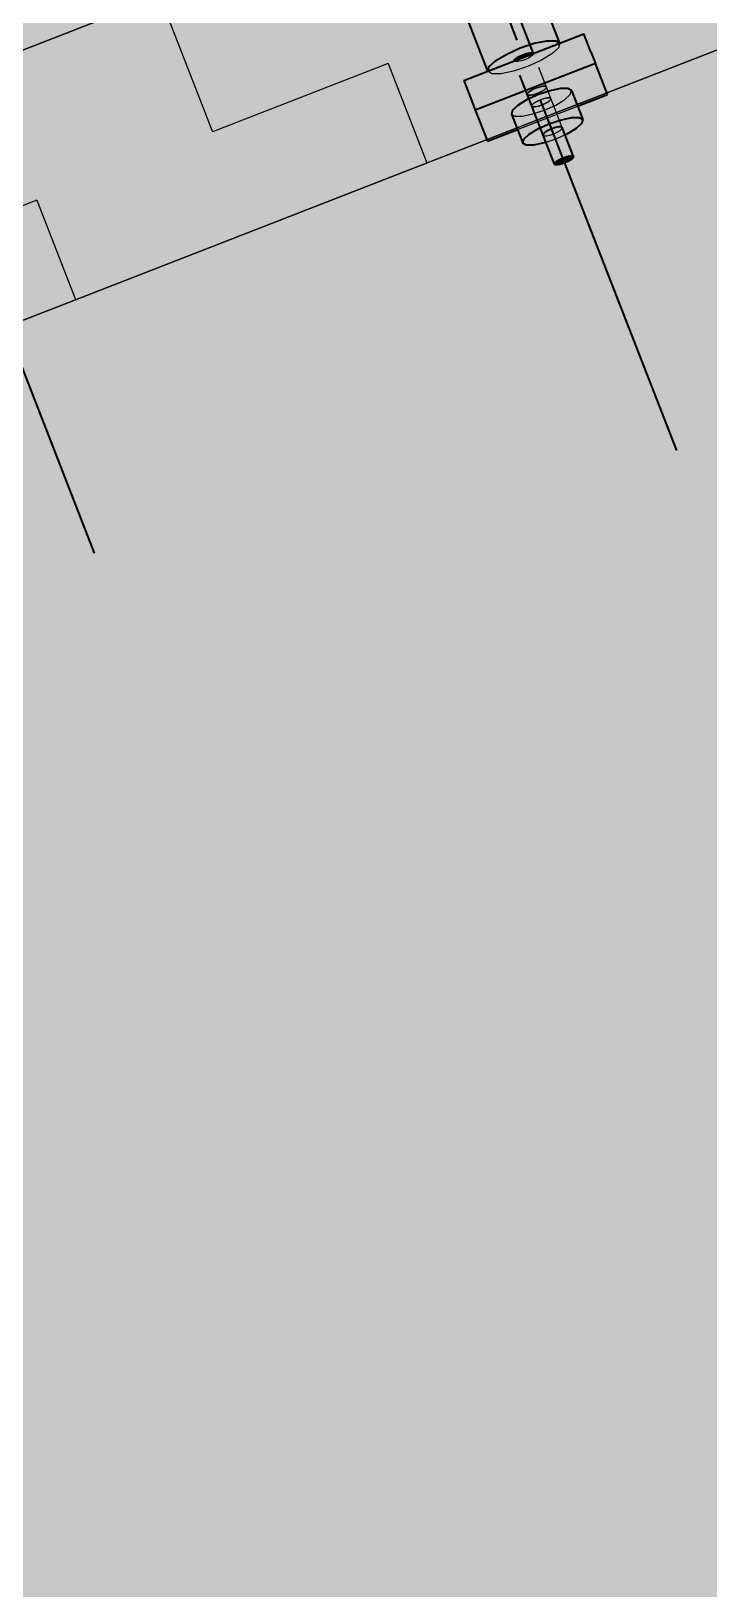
# Model space of a CAD drawing. Header units: metres. Extents: x 2688466 to 2688595, y 1221626 to 1221756.
# Drawn here: x 2688523.652 to 2688524.703, y 1221712.854 to 1221715.271 of the extents above; entities that cross this region are included whole.
import ezdxf

# ---------------------------------------------------------------- set-up
doc = ezdxf.new("R2010")
doc.units = ezdxf.units.M
doc.linetypes.add('AUSGEZOGEN', pattern=[0])
doc.linetypes.add('VERDECKT2_S2', pattern=[0.15, 0.1, -0.05])
for name, color, linetype, lineweight in [('Beton Ansicht', 7, 'AUSGEZOGEN', 35), ('Schnittbeschriftung', 7, 'AUSGEZOGEN', 50), ('Standard', 7, 'AUSGEZOGEN', 13)]:
    doc.layers.add(name, color=color, linetype=linetype, lineweight=lineweight)

msp = doc.modelspace()

# ---------------------------------------------------------------- hatches: boundary and pattern name
at = {"layer": 'Beton Ansicht', "linetype": 'AUSGEZOGEN', "lineweight": 13, "true_color": 0x3c1e69, "transparency": 33554687}
for points in [[(2688524.5202, 1221715.2387), (2688524.5094, 1221715.2666), (2688524.323, 1221715.194), (2688524.3339, 1221715.1662)], [(2688524.3339, 1221715.1662), (2688524.3409, 1221715.1482), (2688524.5272, 1221715.2207), (2688524.5202, 1221715.2387)], [(2688524.3409, 1221715.1482), (2688524.3596, 1221715.0999), (2688524.4062, 1221715.1181), (2688524.3968, 1221715.1422), (2688524.3986, 1221715.1482), (2688524.4072, 1221715.156), (2688524.4213, 1221715.1645), (2688524.4387, 1221715.1724), (2688524.4569, 1221715.1784), (2688524.4731, 1221715.1817), (2688524.4847, 1221715.1817), (2688524.49, 1221715.1785), (2688524.4994, 1221715.1544), (2688524.546, 1221715.1725), (2688524.5272, 1221715.2207)]]:
    msp.add_hatch(color=199, dxfattribs=at).paths.add_polyline_path(points)
at = {"layer": 'Beton Ansicht', "linetype": 'AUSGEZOGEN', "lineweight": 13, "transparency": 33554687}
for points in [[(2688524.4147, 1221715.2342), (2688524.4091, 1221715.2316), (2688524.4105, 1221715.2281), (2688524.4162, 1221715.2303)], [(2688524.4205, 1221715.2361), (2688524.4147, 1221715.2342), (2688524.4162, 1221715.2303), (2688524.4219, 1221715.2325)], [(2688524.4257, 1221715.2371), (2688524.4205, 1221715.2361), (2688524.4219, 1221715.2325), (2688524.4267, 1221715.2344)], [(2688524.4294, 1221715.2371), (2688524.4257, 1221715.2371), (2688524.4267, 1221715.2344), (2688524.43, 1221715.2357)], [(2688524.4311, 1221715.2361), (2688524.4294, 1221715.2371), (2688524.43, 1221715.2357)], [(2688524.4018, 1221715.2264), (2688524.4013, 1221715.2245), (2688524.4024, 1221715.2249)], [(2688524.4046, 1221715.2289), (2688524.4018, 1221715.2264), (2688524.4024, 1221715.2249), (2688524.4056, 1221715.2262)], [(2688524.4091, 1221715.2316), (2688524.4046, 1221715.2289), (2688524.4056, 1221715.2262), (2688524.4105, 1221715.2281)], [(2688524.4247, 1221715.111), (2688524.4388, 1221715.1195), (2688524.4213, 1221715.1645), (2688524.4072, 1221715.156)], [(2688524.4388, 1221715.1195), (2688524.4563, 1221715.1274), (2688524.4387, 1221715.1724), (2688524.4213, 1221715.1645)], [(2688524.4563, 1221715.1274), (2688524.4745, 1221715.1334), (2688524.4569, 1221715.1784), (2688524.4387, 1221715.1724)], [(2688524.4745, 1221715.1334), (2688524.4906, 1221715.1367), (2688524.4731, 1221715.1817), (2688524.4569, 1221715.1784)], [(2688524.4906, 1221715.1367), (2688524.5022, 1221715.1367), (2688524.4847, 1221715.1817), (2688524.4731, 1221715.1817)], [(2688524.5022, 1221715.1367), (2688524.5076, 1221715.1335), (2688524.49, 1221715.1785), (2688524.4847, 1221715.1817)], [(2688524.4144, 1221715.0972), (2688524.4161, 1221715.1032), (2688524.3986, 1221715.1482), (2688524.3968, 1221715.1422)], [(2688524.4161, 1221715.1032), (2688524.4247, 1221715.111), (2688524.4072, 1221715.156), (2688524.3986, 1221715.1482)], [(2688524.4831, 1221715.1111), (2688524.4972, 1221715.1196), (2688524.5058, 1221715.1275), (2688524.5076, 1221715.1335), (2688524.5022, 1221715.1367), (2688524.4906, 1221715.1367), (2688524.4745, 1221715.1334), (2688524.4563, 1221715.1274), (2688524.4388, 1221715.1195), (2688524.4247, 1221715.111), (2688524.4161, 1221715.1032), (2688524.4144, 1221715.0972), (2688524.4197, 1221715.094), (2688524.4313, 1221715.094), (2688524.4475, 1221715.0973), (2688524.4505, 1221715.0982), (2688524.4461, 1221715.1095), (2688524.4466, 1221715.1114), (2688524.4494, 1221715.114), (2688524.4539, 1221715.1167), (2688524.4595, 1221715.1192), (2688524.4653, 1221715.1211), (2688524.4704, 1221715.1222), (2688524.4742, 1221715.1222), (2688524.4759, 1221715.1211), (2688524.4803, 1221715.1099)], [(2688524.4641, 1221715.0664), (2688524.4669, 1221715.069), (2688524.4494, 1221715.114), (2688524.4466, 1221715.1114)], [(2688524.4669, 1221715.069), (2688524.4714, 1221715.0717), (2688524.4539, 1221715.1167), (2688524.4494, 1221715.114)], [(2688524.4714, 1221715.0717), (2688524.477, 1221715.0742), (2688524.4595, 1221715.1192), (2688524.4539, 1221715.1167)], [(2688524.477, 1221715.0742), (2688524.4828, 1221715.0761), (2688524.4653, 1221715.1211), (2688524.4595, 1221715.1192)], [(2688524.4828, 1221715.0761), (2688524.488, 1221715.0772), (2688524.4704, 1221715.1222), (2688524.4653, 1221715.1211)], [(2688524.488, 1221715.0772), (2688524.4917, 1221715.0772), (2688524.4742, 1221715.1222), (2688524.4704, 1221715.1222)], [(2688524.4917, 1221715.0772), (2688524.4934, 1221715.0761), (2688524.4759, 1221715.1211), (2688524.4742, 1221715.1222)], [(2688524.4636, 1221715.0645), (2688524.4641, 1221715.0664), (2688524.4466, 1221715.1114), (2688524.4461, 1221715.1095)], [(2688524.4901, 1221715.0717), (2688524.4928, 1221715.0742), (2688524.4934, 1221715.0761), (2688524.4917, 1221715.0772), (2688524.488, 1221715.0772), (2688524.4828, 1221715.0761), (2688524.477, 1221715.0742), (2688524.4714, 1221715.0717), (2688524.4669, 1221715.069), (2688524.4641, 1221715.0664), (2688524.4636, 1221715.0645), (2688524.4653, 1221715.0635), (2688524.469, 1221715.0635), (2688524.4742, 1221715.0645), (2688524.48, 1221715.0665), (2688524.4856, 1221715.069)]]:
    msp.add_hatch(color=5, dxfattribs=at).paths.add_polyline_path(points)
at = {"layer": 'Standard', "linetype": 'AUSGEZOGEN', "lineweight": 13, "transparency": 33554559}
h = msp.add_hatch(color=7, dxfattribs=at)
h.set_gradient(color1=(199, 199, 199), color2=(199, 199, 199), one_color=1)
h.paths.add_polyline_path([(2688516.9965, 1221714.3283), (2688517.5559, 1221712.8921), (2688518.9734, 1221713.4442), (2688518.98, 1221713.4274), (2688526.7794, 1221716.4649), (2688526.2135, 1221717.9179)], flags=0)
at = {"layer": 'Standard', "linetype": 'AUSGEZOGEN', "lineweight": 25, "transparency": 33554687}
h = msp.add_hatch(dxfattribs=at)
h.set_pattern_fill('MUSTER', scale=0.2925, angle=201.28, style=0, pattern_type=2)
h.set_pattern_definition([(201.28, (2688527.7112, 1221730.39757), (-0.166401, -0.3787126), [0.2925, -0.2925]), (291.28, (2688527.7112, 1221730.39757), (0.3787126, -0.166401), [0.2925, -0.2925])])
h.paths.add_polyline_path([(2688517.3233, 1221712.3629), (2688526.9211, 1221716.1008), (2688526.7794, 1221716.4649), (2688518.98, 1221713.4274), (2688518.9734, 1221713.4442), (2688517.5559, 1221712.8921)], flags=0)
at = {"layer": 'Standard', "linetype": 'AUSGEZOGEN', "lineweight": 13, "transparency": 33554559}
h = msp.add_hatch(color=7, dxfattribs=at)
h.set_gradient(color1=(140, 255, 140), color2=(140, 255, 140), one_color=1)
h.paths.add_polyline_path([(2688518.98, 1221713.4274), (2688519.1218, 1221713.0633), (2688526.9211, 1221716.1008), (2688526.7794, 1221716.4649)], flags=0)
h = msp.add_hatch(color=7, dxfattribs=at)
h.set_gradient(color1=(199, 199, 199), color2=(199, 199, 199), one_color=1)
h.paths.add_polyline_path([(2688519.1218, 1221713.0633), (2688520.3447, 1221709.9231), (2688528.1442, 1221712.9605), (2688526.9211, 1221716.1008)], flags=0)

# ---------------------------------------------------------------- linework, layer by layer
at = {"layer": 'Beton Ansicht', "linetype": 'VERDECKT2_S2', "lineweight": 35, "transparency": 33554687}
for p, q in [((2688524.4785, 1221715.0703), (2688522.1377, 1221721.0808)), ((2688524.4461, 1221715.1095), (2688522.298, 1221720.6249)), ((2688524.4311, 1221715.2361), (2688522.3279, 1221720.6366)), ((2688524.4721, 1221715.2521), (2688523.8122, 1221716.9464)), ((2688524.3603, 1221715.2085), (2688523.7004, 1221716.9029))]:
    msp.add_line(p, q, dxfattribs=at)
at = {"layer": 'Beton Ansicht', "linetype": 'AUSGEZOGEN', "lineweight": 35, "transparency": 33554687}
for p, q in [((2688524.323, 1221715.194), (2688524.5094, 1221715.2666)), ((2688524.5202, 1221715.2387), (2688524.5094, 1221715.2666)), ((2688524.3727, 1221715.2251), (2688524.3896, 1221715.2353)), ((2688524.3896, 1221715.2353), (2688524.4106, 1221715.2448)), ((2688524.4091, 1221715.2316), (2688524.4147, 1221715.2342)), ((2688524.4106, 1221715.2448), (2688524.4324, 1221715.252)), ((2688524.4147, 1221715.2342), (2688524.4205, 1221715.2361)), ((2688524.4205, 1221715.2361), (2688524.4257, 1221715.2371)), ((2688524.4257, 1221715.2371), (2688524.4294, 1221715.2371)), ((2688524.4294, 1221715.2371), (2688524.4311, 1221715.2361)), ((2688524.4324, 1221715.252), (2688524.4517, 1221715.2559)), ((2688524.4517, 1221715.2559), (2688524.4657, 1221715.256)), ((2688524.4657, 1221715.256), (2688524.4721, 1221715.2521)), ((2688524.5202, 1221715.2387), (2688524.5272, 1221715.2207)), ((2688524.5272, 1221715.2207), (2688524.3409, 1221715.1482)), ((2688524.3603, 1221715.2085), (2688524.3624, 1221715.2157)), ((2688524.3624, 1221715.2157), (2688524.3727, 1221715.2251)), ((2688524.4013, 1221715.2245), (2688524.4018, 1221715.2264)), ((2688524.4018, 1221715.2264), (2688524.4046, 1221715.2289)), ((2688524.4046, 1221715.2289), (2688524.4091, 1221715.2316)), ((2688524.546, 1221715.1725), (2688524.5272, 1221715.2207)), ((2688524.323, 1221715.194), (2688524.3339, 1221715.1662)), ((2688524.3339, 1221715.1662), (2688524.3409, 1221715.1482)), ((2688524.4213, 1221715.1645), (2688524.4072, 1221715.156)), ((2688524.4387, 1221715.1724), (2688524.4213, 1221715.1645)), ((2688524.4569, 1221715.1784), (2688524.4387, 1221715.1724)), ((2688524.4731, 1221715.1817), (2688524.4569, 1221715.1784)), ((2688524.4847, 1221715.1817), (2688524.4731, 1221715.1817)), ((2688524.49, 1221715.1785), (2688524.4847, 1221715.1817)), ((2688524.49, 1221715.1785), (2688524.5076, 1221715.1335)), ((2688524.4994, 1221715.1544), (2688524.546, 1221715.1725)), ((2688524.3409, 1221715.1482), (2688524.3596, 1221715.0999)), ((2688524.3986, 1221715.1482), (2688524.3968, 1221715.1422)), ((2688524.3968, 1221715.1422), (2688524.4144, 1221715.0972)), ((2688524.4072, 1221715.156), (2688524.3986, 1221715.1482)), ((2688524.4745, 1221715.1334), (2688524.4906, 1221715.1367)), ((2688524.4906, 1221715.1367), (2688524.5022, 1221715.1367)), ((2688524.5022, 1221715.1367), (2688524.5076, 1221715.1335)), ((2688524.3596, 1221715.0999), (2688524.4062, 1221715.1181)), ((2688524.4247, 1221715.111), (2688524.4388, 1221715.1195)), ((2688524.4388, 1221715.1195), (2688524.4563, 1221715.1274)), ((2688524.4494, 1221715.114), (2688524.4466, 1221715.1114)), ((2688524.4539, 1221715.1167), (2688524.4494, 1221715.114)), ((2688524.4595, 1221715.1192), (2688524.4539, 1221715.1167)), ((2688524.4563, 1221715.1274), (2688524.4745, 1221715.1334)), ((2688524.4653, 1221715.1211), (2688524.4595, 1221715.1192)), ((2688524.4704, 1221715.1222), (2688524.4653, 1221715.1211)), ((2688524.4742, 1221715.1222), (2688524.4704, 1221715.1222)), ((2688524.4759, 1221715.1211), (2688524.4742, 1221715.1222)), ((2688524.4934, 1221715.0761), (2688524.4759, 1221715.1211)), ((2688524.4972, 1221715.1196), (2688524.4831, 1221715.1111)), ((2688524.5058, 1221715.1275), (2688524.4972, 1221715.1196)), ((2688524.5076, 1221715.1335), (2688524.5058, 1221715.1275)), ((2688524.4144, 1221715.0972), (2688524.4161, 1221715.1032)), ((2688524.4197, 1221715.094), (2688524.4144, 1221715.0972)), ((2688524.4161, 1221715.1032), (2688524.4247, 1221715.111)), ((2688524.4313, 1221715.094), (2688524.4197, 1221715.094)), ((2688524.4475, 1221715.0973), (2688524.4313, 1221715.094)), ((2688524.4466, 1221715.1114), (2688524.4461, 1221715.1095)), ((2688524.4636, 1221715.0645), (2688524.4461, 1221715.1095)), ((2688524.4505, 1221715.0982), (2688524.4475, 1221715.0973)), ((2688524.4831, 1221715.1111), (2688524.4803, 1221715.1099)), ((2688524.4636, 1221715.0645), (2688524.4641, 1221715.0664)), ((2688524.4653, 1221715.0635), (2688524.4636, 1221715.0645)), ((2688524.4641, 1221715.0664), (2688524.4669, 1221715.069)), ((2688524.4669, 1221715.069), (2688524.4714, 1221715.0717)), ((2688524.4742, 1221715.0645), (2688524.469, 1221715.0635)), ((2688524.4714, 1221715.0717), (2688524.477, 1221715.0742)), ((2688524.48, 1221715.0665), (2688524.4742, 1221715.0645)), ((2688524.477, 1221715.0742), (2688524.4828, 1221715.0761)), ((2688524.6538, 1221714.6203), (2688524.4785, 1221715.0703)), ((2688524.4856, 1221715.069), (2688524.48, 1221715.0665)), ((2688524.4828, 1221715.0761), (2688524.488, 1221715.0772)), ((2688524.4901, 1221715.0717), (2688524.4856, 1221715.069)), ((2688524.488, 1221715.0772), (2688524.4917, 1221715.0772)), ((2688524.4928, 1221715.0742), (2688524.4901, 1221715.0717)), ((2688524.4917, 1221715.0772), (2688524.4934, 1221715.0761)), ((2688524.4934, 1221715.0761), (2688524.4928, 1221715.0742)), ((2688524.469, 1221715.0635), (2688524.4653, 1221715.0635)), ((2688523.7499, 1221714.4606), (2688523.5747, 1221714.9107))]:
    msp.add_line(p, q, dxfattribs=at)
at = {"layer": 'Beton Ansicht', "linetype": 'VERDECKT2_S2', "lineweight": 25, "transparency": 33554687}
for p, q in [((2688524.4305, 1221715.2342), (2688524.4278, 1221715.2317)), ((2688524.4311, 1221715.2361), (2688524.4305, 1221715.2342)), ((2688524.4759, 1221715.1211), (2688524.4311, 1221715.2361)), ((2688524.4597, 1221715.2355), (2688524.4428, 1221715.2253)), ((2688524.47, 1221715.2449), (2688524.4597, 1221715.2355)), ((2688524.4721, 1221715.2521), (2688524.47, 1221715.2449)), ((2688524.4218, 1221715.2158), (2688524.4, 1221715.2086)), ((2688524.403, 1221715.2235), (2688524.4013, 1221715.2245)), ((2688524.4067, 1221715.2235), (2688524.403, 1221715.2235)), ((2688524.4119, 1221715.2245), (2688524.4067, 1221715.2235)), ((2688524.4177, 1221715.2264), (2688524.4119, 1221715.2245)), ((2688524.4233, 1221715.229), (2688524.4177, 1221715.2264)), ((2688524.4428, 1221715.2253), (2688524.4218, 1221715.2158)), ((2688524.4278, 1221715.2317), (2688524.4233, 1221715.229)), ((2688524.3667, 1221715.2047), (2688524.3603, 1221715.2085)), ((2688524.3806, 1221715.2047), (2688524.3667, 1221715.2047)), ((2688524.4, 1221715.2086), (2688524.3806, 1221715.2047)), ((2688524.4459, 1221715.1852), (2688524.4407, 1221715.1841)), ((2688524.4407, 1221715.1841), (2688524.4459, 1221715.1852)), ((2688524.4496, 1221715.1852), (2688524.4459, 1221715.1852)), ((2688524.4459, 1221715.1852), (2688524.4496, 1221715.1852)), ((2688524.4513, 1221715.1841), (2688524.4496, 1221715.1852)), ((2688524.4496, 1221715.1852), (2688524.4513, 1221715.1841)), ((2688524.4221, 1221715.1745), (2688524.4215, 1221715.1725)), ((2688524.4215, 1221715.1725), (2688524.4221, 1221715.1745)), ((2688524.4215, 1221715.1725), (2688524.4232, 1221715.1715)), ((2688524.4232, 1221715.1715), (2688524.4215, 1221715.1725)), ((2688524.4248, 1221715.177), (2688524.4221, 1221715.1745)), ((2688524.4221, 1221715.1745), (2688524.4248, 1221715.177)), ((2688524.4232, 1221715.1715), (2688524.4269, 1221715.1715)), ((2688524.4269, 1221715.1715), (2688524.4232, 1221715.1715)), ((2688524.4293, 1221715.1797), (2688524.4248, 1221715.177)), ((2688524.4248, 1221715.177), (2688524.4293, 1221715.1797)), ((2688524.4269, 1221715.1715), (2688524.4321, 1221715.1726)), ((2688524.4321, 1221715.1726), (2688524.4269, 1221715.1715)), ((2688524.4349, 1221715.1822), (2688524.4293, 1221715.1797)), ((2688524.4293, 1221715.1797), (2688524.4349, 1221715.1822)), ((2688524.4318, 1221715.159), (2688524.4363, 1221715.1617)), ((2688524.4363, 1221715.1617), (2688524.4318, 1221715.159)), ((2688524.4321, 1221715.1726), (2688524.4379, 1221715.1745)), ((2688524.4379, 1221715.1745), (2688524.4321, 1221715.1726)), ((2688524.4407, 1221715.1841), (2688524.4349, 1221715.1822)), ((2688524.4349, 1221715.1822), (2688524.4407, 1221715.1841)), ((2688524.4363, 1221715.1617), (2688524.4419, 1221715.1642)), ((2688524.4419, 1221715.1642), (2688524.4363, 1221715.1617)), ((2688524.4379, 1221715.1745), (2688524.4435, 1221715.177)), ((2688524.4435, 1221715.177), (2688524.4379, 1221715.1745)), ((2688524.4419, 1221715.1642), (2688524.4478, 1221715.1661)), ((2688524.4478, 1221715.1661), (2688524.4419, 1221715.1642)), ((2688524.4435, 1221715.177), (2688524.448, 1221715.1797)), ((2688524.448, 1221715.1797), (2688524.4435, 1221715.177)), ((2688524.4478, 1221715.1661), (2688524.4529, 1221715.1672)), ((2688524.4529, 1221715.1672), (2688524.4478, 1221715.1661)), ((2688524.448, 1221715.1797), (2688524.4508, 1221715.1822)), ((2688524.4508, 1221715.1822), (2688524.448, 1221715.1797)), ((2688524.455, 1221715.1617), (2688524.4505, 1221715.159)), ((2688524.4505, 1221715.159), (2688524.455, 1221715.1617)), ((2688524.4508, 1221715.1822), (2688524.4513, 1221715.1841)), ((2688524.4513, 1221715.1841), (2688524.4508, 1221715.1822)), ((2688524.4529, 1221715.1672), (2688524.4566, 1221715.1672)), ((2688524.4566, 1221715.1672), (2688524.4529, 1221715.1672)), ((2688524.4578, 1221715.1642), (2688524.455, 1221715.1617)), ((2688524.455, 1221715.1617), (2688524.4578, 1221715.1642)), ((2688524.4566, 1221715.1672), (2688524.4583, 1221715.1661)), ((2688524.4583, 1221715.1661), (2688524.4566, 1221715.1672)), ((2688524.4583, 1221715.1661), (2688524.4578, 1221715.1642)), ((2688524.4578, 1221715.1642), (2688524.4583, 1221715.1661)), ((2688524.4656, 1221715.1561), (2688524.4797, 1221715.1646)), ((2688524.4797, 1221715.1646), (2688524.4883, 1221715.1725)), ((2688524.4883, 1221715.1725), (2688524.49, 1221715.1785)), ((2688524.3968, 1221715.1422), (2688524.4022, 1221715.139)), ((2688524.4022, 1221715.139), (2688524.4138, 1221715.139)), ((2688524.4062, 1221715.1181), (2688524.4994, 1221715.1544)), ((2688524.4138, 1221715.139), (2688524.4299, 1221715.1423)), ((2688524.4285, 1221715.1545), (2688524.4291, 1221715.1565)), ((2688524.4291, 1221715.1565), (2688524.4285, 1221715.1545)), ((2688524.4302, 1221715.1535), (2688524.4285, 1221715.1545)), ((2688524.4285, 1221715.1545), (2688524.4302, 1221715.1535)), ((2688524.4291, 1221715.1565), (2688524.4318, 1221715.159)), ((2688524.4318, 1221715.159), (2688524.4291, 1221715.1565)), ((2688524.4299, 1221715.1423), (2688524.4481, 1221715.1483)), ((2688524.434, 1221715.1535), (2688524.4302, 1221715.1535)), ((2688524.4302, 1221715.1535), (2688524.434, 1221715.1535)), ((2688524.4391, 1221715.1546), (2688524.434, 1221715.1535)), ((2688524.434, 1221715.1535), (2688524.4391, 1221715.1546)), ((2688524.4449, 1221715.1565), (2688524.4391, 1221715.1546)), ((2688524.4391, 1221715.1546), (2688524.4449, 1221715.1565)), ((2688524.4505, 1221715.159), (2688524.4449, 1221715.1565)), ((2688524.4449, 1221715.1565), (2688524.4505, 1221715.159)), ((2688524.4481, 1221715.1483), (2688524.4656, 1221715.1561)), ((2688524.4625, 1221715.1115), (2688524.4681, 1221715.114)), ((2688524.4681, 1221715.114), (2688524.4726, 1221715.1167)), ((2688524.4726, 1221715.1167), (2688524.4753, 1221715.1192)), ((2688524.4753, 1221715.1192), (2688524.4759, 1221715.1211)), ((2688524.4461, 1221715.1095), (2688524.4478, 1221715.1085)), ((2688524.4478, 1221715.1085), (2688524.4515, 1221715.1085)), ((2688524.4657, 1221715.1033), (2688524.4505, 1221715.0982)), ((2688524.4515, 1221715.1085), (2688524.4566, 1221715.1095)), ((2688524.4566, 1221715.1095), (2688524.4625, 1221715.1115)), ((2688524.4803, 1221715.1099), (2688524.4657, 1221715.1033))]:
    msp.add_line(p, q, dxfattribs=at)
at = {"layer": 'Schnittbeschriftung', "color": 7, "linetype": 'AUSGEZOGEN', "lineweight": 25, "transparency": 33554687}
for points in [[(2688516.9965, 1221714.3283), (2688526.2135, 1221717.9179), (2688526.7794, 1221716.4649), (2688518.98, 1221713.4274), (2688518.9734, 1221713.4442), (2688517.5559, 1221712.8921), (2688516.9965, 1221714.3283)], [(2688518.98, 1221713.4274), (2688526.7794, 1221716.4649), (2688526.9211, 1221716.1008), (2688519.1218, 1221713.0633), (2688518.98, 1221713.4274)], [(2688519.1218, 1221713.0633), (2688526.9211, 1221716.1008), (2688528.1442, 1221712.9605), (2688520.3447, 1221709.9231), (2688519.1218, 1221713.0633)]]:
    msp.add_lwpolyline(points, close=True, dxfattribs=at)

doc.saveas('drawing.dxf')
